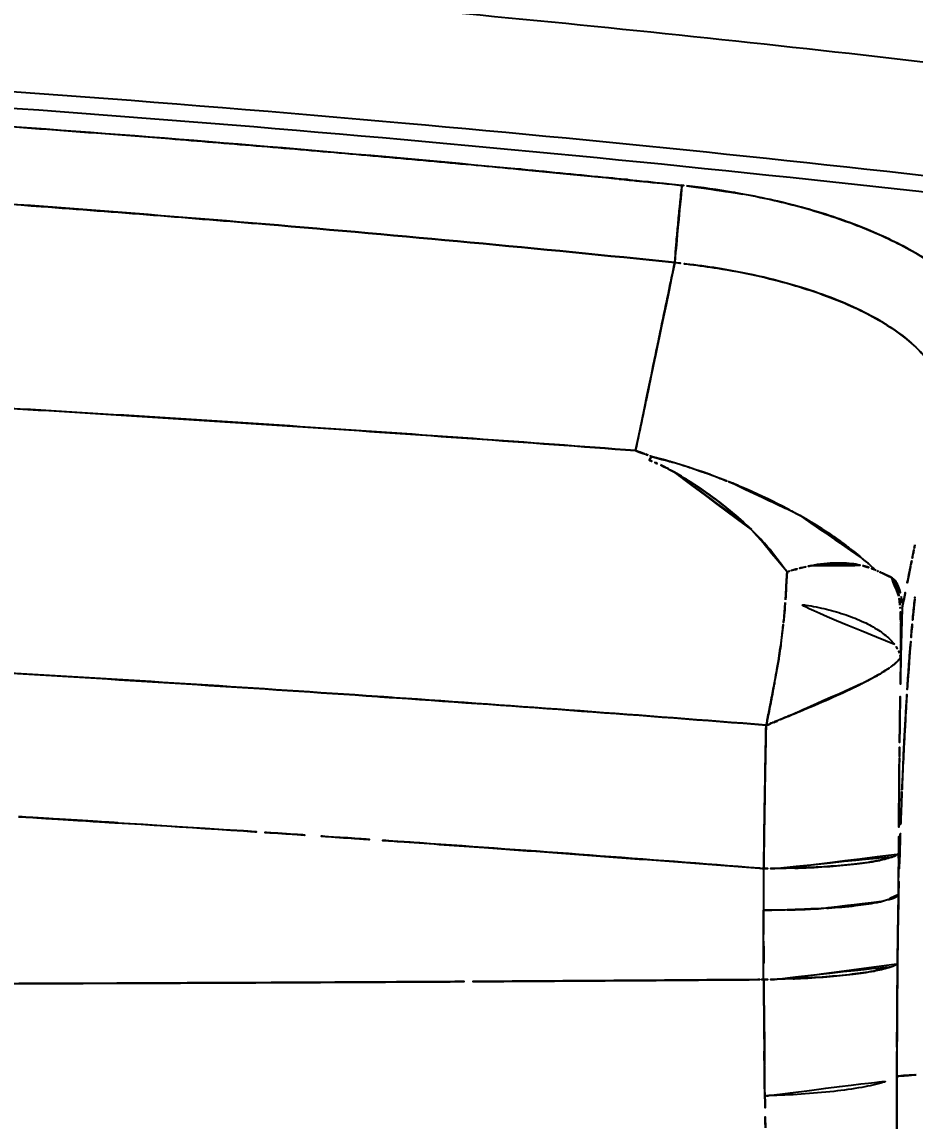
# Model space of a CAD drawing. Extents: x 16296660632 to 16296668616, y -37409619871 to -37409616241.
# Drawn here: x 16296666349 to 16296666410.4, y -37409616647.4 to -37409616571.9 of the extents above; entities that cross this region are included whole.
import ezdxf

# ---------------------------------------------------------------- set-up
doc = ezdxf.new("R2010")
doc.units = 0
doc.header["$LTSCALE"] = 10
doc.header["$MEASUREMENT"] = 0
doc.header["$PDMODE"] = 3
doc.header["$PDSIZE"] = -10
doc.layers.get('0').update_dxf_attribs({"linetype": 'CONTINUOUS'})
doc.layers.get('DEFPOINTS').update_dxf_attribs({"linetype": 'CONTINUOUS'})
doc.styles.add('Daelim Dimension', font='')
doc.styles.get('Daelim Dimension').set_extended_font_data('나눔고딕')
doc.dimstyles.new('DEFAULT', dxfattribs={"dimscale": 2, "dimtxt": 2, "dimasz": 2, "dimexe": 0, "dimexo": 2, "dimgap": 1, "dimtad": 1, "dimdec": 1, "dimzin": 9, "dimdsep": 46, "dimtxsty": 'Daelim Dimension', "dimcen": 0.5, "dimclrd": 252, "dimclre": 252, "dimclrt": 3, "dimadec": 1, "dimazin": 0, "dimtfac": 1, "dimtdec": 1, "dimtix": 1, "dimtmove": 0, "dimatfit": 3, "dimfxl": 1, "dimtolj": 1, "dimtzin": 1, "dimlwd": 9, "dimlwe": 9, "dimarcsym": 0})

# ---------------------------------------------------------------- blocks, each defined once
blk = doc.blocks.new('*D16')
at = {"color": 5, "lineweight": 9, "transparency": 16777216}
for p, q in [((16296666147.47109, -37409616641.1646), (16296666147.47109, -37409616937.17432)), ((16296666467.47109, -37409616640.80376), (16296666467.47109, -37409616937.17432)), ((16296666151.47109, -37409616937.17432), (16296666463.47109, -37409616937.17432))]:
    blk.add_line(p, q, dxfattribs=at)
at = {"color": 5, "transparency": 16777216}
for points in [[(16296666151.47109, -37409616936.50766), (16296666151.47109, -37409616937.84099), (16296666147.47109, -37409616937.17432)], [(16296666463.47109, -37409616936.50766), (16296666463.47109, -37409616937.84099), (16296666467.47109, -37409616937.17432)]]:
    blk.add_solid(points, dxfattribs=at)
at = {"layer": 'DEFPOINTS', "color": 0, "transparency": 16777216}
for p in [(16296666467.47109, -37409616636.80376), (16296666147.47109, -37409616637.1646), (16296666467.47109, -37409616937.17432)]:
    blk.add_point(p, dxfattribs=at)
at = {"color": 7, "transparency": 16777216, "insert": (16296666291.23105, -37409616918.8224), "char_height": 30, "attachment_point": 5, "style": 'Daelim Dimension'}
blk.add_mtext('\\A1;320', dxfattribs=at)
blk = doc.blocks.new('*D17')
at = {"color": 5, "lineweight": 9, "ltscale": 0.5, "transparency": 16777216}
for p, q in [((16296666587.9219, -37409616506.424438), (16296666624.81945, -37409616506.424438)), ((16296666624.81945, -37409616510.424438), (16296666624.81945, -37409616827.794708)), ((16296666313.128599, -37409616831.794708), (16296666624.81945, -37409616831.794708))]:
    blk.add_line(p, q, dxfattribs=at)
at = {"color": 5, "ltscale": 0.5, "transparency": 16777216}
for points in [[(16296666624.152781, -37409616510.424438), (16296666625.486111, -37409616510.424438), (16296666624.81945, -37409616506.424438)], [(16296666624.152781, -37409616827.794708), (16296666625.486111, -37409616827.794708), (16296666624.81945, -37409616831.794708)]]:
    blk.add_solid(points, dxfattribs=at)
at = {"layer": 'DEFPOINTS', "color": 0, "ltscale": 0.5, "transparency": 16777216}
for p in [(16296666583.9219, -37409616506.424438), (16296666309.128599, -37409616831.794708), (16296666624.81945, -37409616831.794708)]:
    blk.add_point(p, dxfattribs=at)
at = {"color": 7, "ltscale": 0.5, "transparency": 16777216, "insert": (16296666606.46752, -37409616669.109573), "char_height": 30, "attachment_point": 5, "rotation": 90, "style": 'Daelim Dimension'}
blk.add_mtext('\\A1;325', dxfattribs=at)

msp = doc.modelspace()

# ---------------------------------------------------------------- linework, layer by layer
at = {"linetype": 'Continuous'}
for p, q in [((16296666409.531731, -37409616612.180656), (16296666409.455139, -37409616615.481483)), ((16296666409.28842, -37409616631.865097), (16296666409.301279, -37409616629.003571)), ((16296666400.016781, -37409616637.706223), (16296666400.027691, -37409616630.077881))]:
    msp.add_line(p, q, dxfattribs=at)
msp.add_arc((16296666234.594801, -37409618156.443779), 1582.747721, 83.290852708, 86.722791224, dxfattribs=at)
for points, start_tangent, end_tangent in [([(16296666450.608391, -37409616575.899559), (16296666446.65065, -37409616568.126122), (16296666439.772011, -37409616561.313858), (16296666430.143181, -37409616555.473488), (16296666418.02166, -37409616550.597214), (16296666403.491091, -37409616546.585533), (16296666386.86289, -37409616543.411873), (16296666368.525909, -37409616541.029404), (16296666348.86986, -37409616539.379211), (16296666328.35351, -37409616538.413589), (16296666307.392981, -37409616538.097069), (16296666286.44759, -37409616538.417732), (16296666265.974609, -37409616539.385117), (16296666246.382429, -37409616541.032318), (16296666228.110979, -37409616543.405907), (16296666211.53257, -37409616546.565483), (16296666197.023371, -37409616550.561073), (16296666184.894239, -37409616555.42392), (16296666175.23493, -37409616561.25988), (16296666168.315651, -37409616568.085693), (16296666164.32782, -37409616575.899193)], (-0.28858387, 0.95745462), (-0.289444521, -0.957194792)), ([(16296666378.194611, -37409616544.738968), (16296666387.164101, -37409616546.19297), (16296666395.77586, -37409616547.88623), (16296666403.914419, -37409616549.82), (16296666411.4606, -37409616551.983383), (16296666418.46559, -37409616554.411713), (16296666424.81016, -37409616557.087257), (16296666430.439369, -37409616560.001472), (16296666435.315821, -37409616563.145203), (16296666439.39959, -37409616566.496132), (16296666442.67388, -37409616570.03389), (16296666445.13674, -37409616573.745697), (16296666446.777069, -37409616577.591682), (16296666447.60429, -37409616581.518028)], (0.98944181, -0.144930687), (0.105506168, -0.994418649)), ([(16296666325.215981, -37409616567.050438), (16296666356.95034, -37409616569.292458), (16296666388.38308, -37409616572.143959), (16296666419.50248, -37409616575.598793)], (0.998163737, -0.060573543), (0.992723724, -0.120414318)), ([(16296666325.077141, -37409616575.137444), (16296666375.402531, -37409616578.807167), (16296666419.504919, -37409616583.387497)], (0.99839341, -0.056662149), (0.99303355, -0.117831947)), ([(16296666325.002781, -37409616577.542641), (16296666328.597281, -37409616577.757233), (16296666332.79001, -37409616578.014137), (16296666337.02668, -37409616578.28231), (16296666341.286739, -37409616578.562187), (16296666345.596889, -37409616578.857529), (16296666349.97106, -37409616579.17141), (16296666354.45977, -37409616579.508324), (16296666359.196569, -37409616579.878479), (16296666365.141859, -37409616580.363327), (16296666371.238859, -37409616580.884453), (16296666377.37999, -37409616581.43383), (16296666383.163879, -37409616581.973557)], (0.998259354, -0.0589768), (0.995410908, -0.095692863)), ([(16296666383.16349, -37409616581.977577), (16296666350.720819, -37409616579.230614), (16296666328.840599, -37409616577.760841), (16296666325.00499, -37409616577.532791)], (-0.995490031, 0.094866209), (-0.998292689, 0.058409823)), ([(16296666365.795719, -37409616585.764069), (16296666337.0639, -37409616583.610786), (16296666309.927811, -37409616582.004387)], (-0.996460845, 0.084058218), (-0.998405506, 0.056448602)), ([(16296666309.92782, -37409616582.004097), (16296666328.5506, -37409616583.071663), (16296666350.363649, -37409616584.540421), (16296666365.79574, -37409616585.763817)], (0.998426292, -0.056079753), (0.996463284, -0.084029305)), ([(16296666383.163879, -37409616581.973557), (16296666383.454309, -37409616582.001534), (16296666389.352329, -37409616582.575996), (16296666394.408489, -37409616583.084587)], (0.995410908, -0.095692863), (0.993485629, -0.113957466)), ([(16296666394.407749, -37409616583.090683), (16296666383.16349, -37409616581.977577)], (-0.994768379, 0.102156113), (-0.995490031, 0.094866209)), ([(16296666394.406389, -37409616583.103333), (16296666394.273001, -37409616584.384918), (16296666394.1488, -37409616585.640297), (16296666394.042681, -37409616586.780029), (16296666393.96217, -37409616587.723282), (16296666393.912741, -37409616588.405151)], (-0.106056443, -0.994360111), (-0.060897899, -0.998144001)), ([(16296666394.408489, -37409616583.084587), (16296666394.71806, -37409616583.120537)], (0.993485629, -0.113957466), (0.993149832, -0.116847808)), ([(16296666394.71806, -37409616583.120537), (16296666397.940001, -37409616583.569443), (16296666398.571819, -37409616583.679062)], (0.993149832, -0.116847808), (0.98414919, -0.177342529)), ([(16296666398.57062, -37409616583.685677), (16296666394.406389, -37409616583.103333)], (-0.984232611, 0.176878962), (-0.994765283, 0.102186261)), ([(16296666393.914181, -37409616588.394722), (16296666393.986971, -37409616587.43763), (16296666394.09552, -37409616586.219162), (16296666394.23428, -37409616584.780586), (16296666394.40645, -37409616583.103348)], (0.062394804, 0.998051546), (0.105238705, 0.994446989)), ([(16296666415.38925, -37409616591.967323), (16296666415.21298, -37409616591.732536), (16296666413.14637, -37409616589.606209), (16296666410.426001, -37409616587.719467), (16296666407.158501, -37409616586.130989), (16296666403.38394, -37409616584.811302), (16296666399.1192, -37409616583.787392), (16296666398.57062, -37409616583.685677)], (-0.590211584, 0.80724859), (-0.984232611, 0.176878962)), ([(16296666398.571819, -37409616583.679062), (16296666402.454069, -37409616584.54847), (16296666406.424601, -37409616585.838928), (16296666409.87257, -37409616587.410004), (16296666412.8046, -37409616589.326622), (16296666415.090151, -37409616591.576447), (16296666415.390499, -37409616591.966347)], (0.98414919, -0.177342529), (0.593802003, -0.804611199)), ([(16296666393.916121, -37409616588.392448), (16296666365.795719, -37409616585.764069)], (-0.99476082, 0.102229696), (-0.996460845, 0.084058218)), ([(16296666365.79574, -37409616585.763817), (16296666393.914181, -37409616588.394722)], (0.996463284, -0.084029305), (0.99475494, -0.1022869)), ([(16296666393.91371, -37409616588.407188), (16296666393.031879, -37409616592.620667), (16296666392.13624, -37409616596.935371), (16296666391.22682, -37409616601.342812)], (-0.205802809, -0.978593482), (-0.201645753, -0.979458519)), ([(16296666393.912741, -37409616588.405151), (16296666394.95647, -37409616588.523903)], (0.994518374, -0.10456196), (0.992552195, -0.121820112)), ([(16296666394.95652, -37409616588.523491), (16296666393.91371, -37409616588.407188)], (-0.992672466, 0.120836148), (-0.994893546, 0.10092984)), ([(16296666394.95647, -37409616588.523903), (16296666396.847321, -37409616588.789818), (16296666399.515341, -37409616589.296066), (16296666401.92865, -37409616589.908836), (16296666404.096411, -37409616590.609657), (16296666406.02853, -37409616591.387482), (16296666407.737471, -37409616592.242683), (16296666409.22842, -37409616593.184792), (16296666410.47403, -37409616594.213158), (16296666411.434099, -37409616595.328758), (16296666412.086451, -37409616596.522034)], (0.992552195, -0.121820112), (0.358384918, -0.933573913)), ([(16296666412.086451, -37409616596.522034), (16296666411.337799, -37409616595.181259), (16296666410.191031, -37409616593.948578), (16296666408.71353, -37409616592.831886), (16296666406.94356, -37409616591.821953), (16296666404.92255, -37409616590.921913), (16296666402.61915, -37409616590.115517), (16296666400.024481, -37409616589.414108), (16296666397.127939, -37409616588.835861), (16296666394.95652, -37409616588.523491)], (-0.359367128, 0.933196264), (-0.992672466, 0.120836148)), ([(16296666391.223261, -37409616601.327927), (16296666392.12674, -37409616596.944817), (16296666393.024929, -37409616592.628143), (16296666393.916121, -37409616588.392448)], (0.201168035, 0.979556747), (0.20718963, 0.978300801)), ([(16296666391.22403, -37409616601.328377), (16296666368.87089, -37409616599.733162), (16296666346.06719, -37409616598.301819), (16296666322.807039, -37409616597.042183)], (-0.997148866, 0.075459519), (-0.998759685, 0.049790484)), ([(16296666322.807199, -37409616597.039017), (16296666345.892811, -37409616598.286453), (16296666368.701031, -37409616599.718658), (16296666391.223261, -37409616601.327927)], (0.998722207, -0.05053665), (0.997140989, -0.075563535)), ([(16296666391.22682, -37409616601.342812), (16296666391.591631, -37409616601.474518), (16296666391.95739, -37409616601.608322), (16296666392.248171, -37409616601.715683)], (0.94128739, -0.337606352), (0.937673759, -0.347516795)), ([(16296666391.836729, -37409616601.551117), (16296666391.592991, -37409616601.461456), (16296666391.22403, -37409616601.328377)], (-0.93763411, 0.347623755), (-0.941964324, 0.335712992)), ([(16296666392.079321, -37409616601.641747), (16296666391.95813, -37409616601.596313), (16296666391.836729, -37409616601.551117)], (-0.935864106, 0.352361142), (-0.937634111, 0.347623755)), ([(16296666392.145241, -37409616601.993294), (16296666392.168909, -37409616601.957718)], (0.552972108, 0.833199764), (0.554836325, 0.831959526)), ([(16296666392.145281, -37409616601.992973), (16296666392.212641, -37409616602.016983)], (0.943534264, -0.331274951), (0.940338327, -0.340240841)), ([(16296666392.1689, -37409616601.95771), (16296666392.1672, -37409616601.96022), (16296666392.145281, -37409616601.992973)], (-0.559571015, -0.828782408), (-0.553709326, -0.832710023)), ([(16296666392.320921, -37409616601.733421), (16296666392.079321, -37409616601.641747)], (-0.93406465, 0.357103948), (-0.935864106, 0.352361142)), ([(16296666392.20105, -37409616602.015793), (16296666392.145241, -37409616601.993294)], (-0.926778072, 0.375609377), (-0.928120687, 0.372279451)), ([(16296666392.168909, -37409616601.957718), (16296666392.204201, -37409616601.904991), (16296666392.26276, -37409616601.818367), (16296666392.320921, -37409616601.733421)], (0.554836325, 0.831959526), (0.567413823, 0.823432786)), ([(16296666392.321699, -37409616601.74295), (16296666392.299959, -37409616601.772079), (16296666392.278009, -37409616601.801964), (16296666392.255989, -37409616601.832428), (16296666392.2339, -37409616601.863487), (16296666392.18951, -37409616601.927391), (16296666392.1689, -37409616601.95771)], (-0.601525093, -0.798853905), (-0.559571015, -0.828782408)), ([(16296666392.212641, -37409616602.016983), (16296666392.5329, -37409616602.140793)], (0.940338327, -0.340240841), (0.925012372, -0.379936983)), ([(16296666392.248171, -37409616601.715683), (16296666392.321699, -37409616601.74295)], (0.937673759, -0.347516794), (0.937435613, -0.348158688)), ([(16296666392.321699, -37409616601.74295), (16296666395.66828, -37409616602.734932)], (0.969379653, -0.245566871), (0.945516315, -0.32557472)), ([(16296666392.73004, -37409616602.240952), (16296666392.20105, -37409616602.015793)], (-0.913105937, 0.407722391), (-0.926778072, 0.375609378)), ([(16296666392.828291, -37409616601.862617), (16296666392.321699, -37409616601.74295)], (-0.969663957, 0.244441835), (-0.976779493, 0.214247107)), ([(16296666392.5329, -37409616602.140793), (16296666392.922569, -37409616602.311607)], (0.925012372, -0.379936983), (0.906745784, -0.4216777)), ([(16296666395.667561, -37409616602.737007), (16296666394.917709, -37409616602.482567), (16296666393.74402, -37409616602.114754), (16296666392.828291, -37409616601.862617)], (-0.944181633, 0.329425324), (-0.969663957, 0.244441835)), ([(16296666392.922569, -37409616602.311607), (16296666393.315269, -37409616602.503906), (16296666393.891911, -37409616602.81723)], (0.906745784, -0.4216777), (0.868325731, -0.495994381)), ([(16296666393.89152, -37409616602.817902), (16296666392.73004, -37409616602.240952)], (-0.876033865, 0.482249591), (-0.913105937, 0.407722391)), ([(16296666393.891911, -37409616602.81723), (16296666394.52223, -37409616603.192451), (16296666395.82723, -37409616604.042519), (16296666397.230141, -37409616605.073189), (16296666398.70294, -37409616606.320473), (16296666399.178949, -37409616606.769081)], (0.868325731, -0.495994381), (0.717789966, -0.696259696)), ([(16296666399.181259, -37409616606.766708), (16296666397.695829, -37409616605.447723), (16296666395.742821, -37409616603.9842), (16296666393.917999, -37409616602.832512), (16296666393.89152, -37409616602.817902)], (-0.716181756, 0.697913814), (-0.876033865, 0.482249591)), ([(16296666395.66828, -37409616602.734932), (16296666395.81765, -37409616602.78672), (16296666397.27873, -37409616603.330254)], (0.945516315, -0.32557472), (0.930321369, -0.366745349)), ([(16296666397.277611, -37409616603.333076), (16296666396.950781, -37409616603.206497), (16296666395.982771, -37409616602.848282), (16296666395.667561, -37409616602.737007)], (-0.931112394, 0.364732382), (-0.944181633, 0.329425324)), ([(16296666397.27873, -37409616603.330254), (16296666397.81455, -37409616603.545647)], (0.930321369, -0.366745349), (0.925355545, -0.379100401)), ([(16296666397.813959, -37409616603.547096), (16296666397.277611, -37409616603.333076)], (-0.926423433, 0.376483231), (-0.931112394, 0.364732382)), ([(16296666397.81455, -37409616603.545647), (16296666397.995001, -37409616603.620041)], (0.925355546, -0.379100401), (0.923703574, -0.383107957)), ([(16296666397.99461, -37409616603.620956), (16296666397.82939, -37409616603.553368), (16296666397.813959, -37409616603.547096)], (-0.924800749, 0.380451803), (-0.926423433, 0.376483231)), ([(16296666397.995001, -37409616603.620041), (16296666398.911619, -37409616604.01165), (16296666401.659639, -37409616605.331261), (16296666402.472321, -37409616605.772827)], (0.923703574, -0.383107957), (0.872169885, -0.48920312)), ([(16296666402.47151, -37409616605.774269), (16296666402.44281, -37409616605.758141), (16296666402.040279, -37409616605.535393), (16296666401.60025, -37409616605.299347), (16296666401.116619, -37409616605.04866), (16296666400.58345, -37409616604.782494), (16296666399.99477, -37409616604.500313), (16296666399.34437, -37409616604.201691), (16296666398.625139, -37409616603.88588), (16296666397.99461, -37409616603.620956)], (-0.871501778, 0.490392345), (-0.924800749, 0.380451803)), ([(16296666402.472321, -37409616605.772827), (16296666402.522301, -37409616605.800919)], (0.872169885, -0.48920312), (0.871315144, -0.490723873)), ([(16296666402.52145, -37409616605.802429), (16296666402.47151, -37409616605.774269)], (-0.870739735, 0.491744154), (-0.871501777, 0.490392345)), ([(16296666402.522301, -37409616605.800919), (16296666404.047819, -37409616606.720047), (16296666406.055099, -37409616608.145447), (16296666407.11204, -37409616609.009682)], (0.871315144, -0.490723873), (0.752905772, -0.65812833)), ([(16296666406.743641, -37409616608.693771), (16296666406.599569, -37409616608.573097), (16296666406.37788, -37409616608.391418), (16296666406.12855, -37409616608.192383), (16296666405.823259, -37409616607.956413), (16296666405.523109, -37409616607.731628), (16296666405.22439, -37409616607.514664), (16296666404.83448, -37409616607.241364), (16296666404.479731, -37409616607.001373), (16296666404.144661, -37409616606.78141), (16296666403.81916, -37409616606.573936), (16296666403.49437, -37409616606.372871), (16296666403.162029, -37409616606.172958), (16296666402.81418, -37409616605.969528), (16296666402.52145, -37409616605.802429)], (-0.763997761, 0.645218894), (-0.870739735, 0.491744154)), ([(16296666399.178949, -37409616606.769081), (16296666400.200121, -37409616607.831177), (16296666401.62603, -37409616609.671913)], (0.717789966, -0.696259696), (0.547134633, -0.837044619)), ([(16296666401.625959, -37409616609.671967), (16296666399.70933, -37409616607.302307), (16296666399.181259, -37409616606.766708)], (-0.57400491, 0.818851857), (-0.716181756, 0.697913814)), ([(16296666410.298059, -37409616608.410637), (16296666410.435499, -37409616607.736237)], (0.199610714, 0.979875279), (0.199780233, 0.979840731)), ([(16296666410.42156, -37409616607.803253), (16296666410.29775, -37409616608.410561)], (-0.19985288, -0.979825916), (-0.1996718, -0.979862833)), ([(16296666407.11101, -37409616609.010857), (16296666407.101919, -37409616609.002831), (16296666406.97414, -37409616608.891022), (16296666406.81068, -37409616608.750603), (16296666406.743641, -37409616608.693771)], (-0.749652474, 0.661831677), (-0.763997761, 0.645218894)), ([(16296666410.13567, -37409616609.208214), (16296666410.298059, -37409616608.410637)], (0.199421602, 0.979913784), (0.199610714, 0.979875279)), ([(16296666410.29775, -37409616608.410561), (16296666410.12488, -37409616609.259438)], (-0.1996718, -0.979862833), (-0.199419416, -0.979914229)), ([(16296666401.625971, -37409616609.671967), (16296666401.58683, -37409616610.377151), (16296666401.547079, -37409616611.076523), (16296666401.50457, -37409616611.768806)], (-0.054778452, -0.998498533), (-0.066514281, -0.997785473)), ([(16296666401.62603, -37409616609.671913), (16296666402.096239, -37409616609.531792)], (0.954342238, 0.298715404), (0.962289575, 0.272027158)), ([(16296666402.094761, -37409616609.526703), (16296666401.625971, -37409616609.671967)], (-0.960496074, -0.278293536), (-0.949642236, -0.31333628)), ([(16296666402.096239, -37409616609.531792), (16296666402.71022, -37409616609.371101)], (0.962289575, 0.272027158), (0.972342641, 0.233558963)), ([(16296666402.708799, -37409616609.365097), (16296666402.094761, -37409616609.526703)], (-0.973164241, -0.230111624), (-0.960496074, -0.278293536)), ([(16296666402.71022, -37409616609.371101), (16296666403.29133, -37409616609.244743)], (0.972342641, 0.233558963), (0.981915552, 0.189319434)), ([(16296666403.290911, -37409616609.242393), (16296666402.708799, -37409616609.365097)], (-0.983320464, -0.181881461), (-0.973164241, -0.230111624)), ([(16296666403.29133, -37409616609.244743), (16296666403.710251, -37409616609.172379), (16296666404.600981, -37409616609.077881), (16296666405.38595, -37409616609.062157), (16296666406.065081, -37409616609.109077), (16296666406.641701, -37409616609.202454), (16296666406.81373, -37409616609.24073)], (0.981915552, 0.189319434), (0.972670577, -0.232189466)), ([(16296666406.591141, -37409616609.198463), (16296666405.973789, -37409616609.10527), (16296666403.909241, -37409616609.145287), (16296666403.290911, -37409616609.242393)], (-0.980732213, 0.195356923), (-0.983320464, -0.181881461)), ([(16296666407.16132, -37409616609.341209), (16296666406.591141, -37409616609.198463)], (-0.95638253, 0.292117197), (-0.980732213, 0.195356923)), ([(16296666406.81373, -37409616609.24073), (16296666407.125389, -37409616609.326279), (16296666407.526541, -37409616609.46772)], (0.972670577, -0.232189466), (0.938146049, -0.346239788)), ([(16296666407.11204, -37409616609.009682), (16296666407.181681, -37409616609.070877)], (0.752905772, -0.65812833), (0.749369961, -0.66215154)), ([(16296666407.19096, -37409616609.081757), (16296666407.11101, -37409616609.010857)], (-0.746540826, 0.665339608), (-0.749652474, 0.661831677)), ([(16296666407.181681, -37409616609.070877), (16296666407.27809, -37409616609.156731)], (0.74936996, -0.662151541), (0.744228005, -0.667925652)), ([(16296666407.23736, -37409616609.12323), (16296666407.19096, -37409616609.081757)], (-0.744705937, 0.667392739), (-0.746540827, 0.665339608)), ([(16296666407.28598, -37409616609.166939), (16296666407.23736, -37409616609.12323)], (-0.742770528, 0.669546073), (-0.744705937, 0.667392739)), ([(16296666407.287531, -37409616609.165207), (16296666407.567631, -37409616609.42321)], (0.743708374, -0.668504191), (0.726927866, -0.686713825)), ([(16296666407.609751, -37409616609.500633), (16296666407.16132, -37409616609.341209)], (-0.925491349, 0.378768747), (-0.95638253, 0.292117197)), ([(16296666407.61945, -37409616609.473534), (16296666407.392229, -37409616609.263321), (16296666407.28598, -37409616609.166939)], (-0.729631522, 0.683840509), (-0.742770527, 0.669546073)), ([(16296666407.526529, -37409616609.467728), (16296666407.53937, -37409616609.472343), (16296666407.551611, -37409616609.476486)], (0.93745417, -0.348108716), (0.949053239, -0.315115771)), ([(16296666407.526541, -37409616609.46772), (16296666407.61945, -37409616609.473534)], (0.998850948, -0.047924779), (0.997006866, -0.077313065)), ([(16296666407.551611, -37409616609.476486), (16296666407.593241, -37409616609.490791), (16296666407.63446, -37409616609.507683), (16296666407.679001, -37409616609.529892)], (0.950292542, -0.31135845), (0.878993203, -0.476834299)), ([(16296666407.567631, -37409616609.42321), (16296666407.62002, -37409616609.472954)], (0.726927866, -0.686713825), (0.723477712, -0.690347739)), ([(16296666407.62002, -37409616609.472954), (16296666407.678249, -37409616609.528831)], (0.723477712, -0.690347738), (0.719520693, -0.694471002)), ([(16296666407.679001, -37409616609.529892), (16296666407.656059, -37409616609.507927), (16296666407.63884, -37409616609.491676), (16296666407.61945, -37409616609.473534)], (-0.720715954, 0.693230491), (-0.728720859, 0.684810857)), ([(16296666407.678789, -37409616609.52951), (16296666407.609751, -37409616609.500633)], (-0.919542015, 0.392991708), (-0.925491349, 0.378768747)), ([(16296666407.678249, -37409616609.528831), (16296666407.831961, -37409616609.596626)], (0.916373506, -0.400324365), (0.913121024, -0.407688602)), ([(16296666407.831961, -37409616609.596626), (16296666407.97587, -37409616609.661919)], (0.913121024, -0.407688602), (0.907808973, -0.419383916)), ([(16296666408.775141, -37409616610.041588), (16296666408.52511, -37409616609.904694), (16296666408.154539, -37409616609.736023), (16296666407.678789, -37409616609.52951)], (-0.81234105, 0.583182663), (-0.923691496, 0.383137079)), ([(16296666407.97587, -37409616609.661919), (16296666408.10993, -37409616609.725159), (16296666408.458929, -37409616609.894096), (16296666408.733669, -37409616610.019814), (16296666408.77528, -37409616610.041313)], (0.907808973, -0.419383916), (0.882391884, -0.470515211)), ([(16296666410.109631, -37409616609.334358), (16296666409.531731, -37409616612.180656)], (-0.199397183, -0.979918753), (-0.198557366, -0.980089268)), ([(16296666410.109989, -37409616609.334396), (16296666410.13567, -37409616609.208214)], (0.199392811, 0.979919643), (0.199421602, 0.979913784)), ([(16296666410.12488, -37409616609.259438), (16296666410.109631, -37409616609.334358)], (-0.199419416, -0.979914229), (-0.199397183, -0.979918753)), ([(16296666401.524111, -37409616611.597527), (16296666401.625959, -37409616609.671967)], (0.072292787, 0.997383453), (0.033188139, 0.999449122)), ([(16296666408.77528, -37409616610.041313), (16296666408.986629, -37409616610.185898), (16296666409.232401, -37409616610.551338), (16296666409.404949, -37409616611.020264), (16296666409.481359, -37409616611.367142)], (0.882391884, -0.470515211), (0.165108155, -0.986275467)), ([(16296666409.31782, -37409616611.339989), (16296666409.245741, -37409616610.968727), (16296666409.073601, -37409616610.444267), (16296666408.823919, -37409616610.07988), (16296666408.775141, -37409616610.041588)], (-0.156735651, 0.98764059), (-0.81234105, 0.583182663)), ([(16296666409.531731, -37409616612.180672), (16296666410.109989, -37409616609.334396)], (0.198825295, 0.980034949), (0.199392811, 0.979919643)), ([(16296666401.50456, -37409616611.768806), (16296666401.42123, -37409616612.781036), (16296666401.4042, -37409616612.957687)], (-0.068700925, -0.9976373), (-0.097718158, -0.995214129)), ([(16296666401.44603, -37409616612.548637), (16296666401.524111, -37409616611.597527)], (0.091292098, 0.995824158), (0.072292787, 0.997383453)), ([(16296666409.022011, -37409616614.673759), (16296666408.96781, -37409616614.604767), (16296666408.68277, -37409616614.29348), (16296666407.91577, -37409616613.685501), (16296666406.904261, -37409616613.122658), (16296666405.69125, -37409616612.633179), (16296666404.338659, -37409616612.238373), (16296666402.922421, -37409616611.950851), (16296666401.50456, -37409616611.768806)], (-0.606338628, 0.795206557), (-0.995675953, 0.092894545)), ([(16296666409.39076, -37409616611.96582), (16296666409.346189, -37409616611.53772), (16296666409.31782, -37409616611.339989)], (-0.081161898, 0.996700931), (-0.156735651, 0.98764059)), ([(16296666409.481359, -37409616611.367142), (16296666409.50773, -37409616611.554008), (16296666409.531731, -37409616612.180672)], (0.165108155, -0.986275467), (-0.032251596, -0.999479782)), ([(16296666410.40522, -37409616611.546303), (16296666410.285021, -37409616612.730942), (16296666410.190399, -37409616613.758453)], (-0.106722284, -0.994288868), (-0.08785509, -0.996133266)), ([(16296666410.309179, -37409616612.481461), (16296666410.41625, -37409616611.446274)], (0.098004689, 0.995185953), (0.108008007, 0.994150024)), ([(16296666410.41601, -37409616611.446243), (16296666410.40522, -37409616611.546303)], (-0.107797872, -0.994172832), (-0.106722284, -0.994288868)), ([(16296666410.41625, -37409616611.446274), (16296666410.42474, -37409616611.36837)], (0.108008007, 0.994150024), (0.108824186, 0.994061012)), ([(16296666401.406811, -37409616612.957947), (16296666401.44603, -37409616612.548637)], (0.099525918, 0.99503497), (0.091292098, 0.995824158)), ([(16296666409.40711, -37409616612.19471), (16296666409.39076, -37409616611.96582)], (-0.062050162, 0.998073032), (-0.081161898, 0.996700931)), ([(16296666409.43824, -37409616613.128304), (16296666409.434151, -37409616612.976471), (16296666409.426821, -37409616612.732643), (16296666409.41777, -37409616612.468719), (16296666409.40711, -37409616612.19471)], (-0.025702375, 0.999669639), (-0.041234052, 0.999149515)), ([(16296666401.34923, -37409616613.490303), (16296666401.32239, -37409616613.734703), (16296666401.213711, -37409616614.627419), (16296666401.0893, -37409616615.458862), (16296666401.033279, -37409616615.7976)], (-0.107277905, -0.994229074), (-0.166398211, -0.986058637)), ([(16296666401.35058, -37409616613.49044), (16296666401.406811, -37409616612.957947)], (0.110539742, 0.993871705), (0.099525918, 0.99503497)), ([(16296666401.4042, -37409616612.957687), (16296666401.34923, -37409616613.490303)], (-0.097718158, -0.995214129), (-0.107277905, -0.994229074)), ([(16296666409.459299, -37409616614.58577), (16296666409.459061, -37409616614.504303), (16296666409.458639, -37409616614.412521), (16296666409.457979, -37409616614.309547), (16296666409.45702, -37409616614.194504), (16296666409.45569, -37409616614.066513), (16296666409.453899, -37409616613.92469), (16296666409.451571, -37409616613.768173), (16296666409.448589, -37409616613.596046), (16296666409.444811, -37409616613.407356), (16296666409.440069, -37409616613.201111), (16296666409.43824, -37409616613.128304)], (-0.002234762, 0.999997503), (-0.025702375, 0.999669639)), ([(16296666410.190359, -37409616613.758453), (16296666410.309179, -37409616612.481461)], (0.087627697, 0.996153295), (0.098004689, 0.995185953)), ([(16296666401.034229, -37409616615.79776), (16296666401.10961, -37409616615.321419), (16296666401.35058, -37409616613.49044)], (0.161270996, 0.986910161), (0.110539742, 0.993871705)), ([(16296666410.09556, -37409616614.88665), (16296666410.190359, -37409616613.758453)], (0.080063031, 0.996789803), (0.087627697, 0.996153295)), ([(16296666410.190399, -37409616613.758453), (16296666410.095369, -37409616614.886627)], (-0.08785509, -0.996133266), (-0.080184137, -0.996780068)), ([(16296666409.20952, -37409616614.954193), (16296666409.187031, -37409616614.91597), (16296666409.022011, -37409616614.673759)], (-0.499087888, 0.866551372), (-0.606338628, 0.795206557)), ([(16296666409.347651, -37409616615.238739), (16296666409.20952, -37409616614.954193)], (-0.368085872, 0.9297918), (-0.499087888, 0.866551372)), ([(16296666409.45867, -37409616615.135117), (16296666409.458731, -37409616615.109863), (16296666409.458771, -37409616615.086327), (16296666409.45882, -37409616615.063782), (16296666409.45887, -37409616615.041443), (16296666409.45892, -37409616615.018539), (16296666409.458969, -37409616614.994293), (16296666409.45903, -37409616614.967934), (16296666409.459101, -37409616614.938667), (16296666409.459169, -37409616614.905724), (16296666409.459249, -37409616614.868317), (16296666409.45933, -37409616614.82563), (16296666409.459391, -37409616614.776863), (16296666409.459431, -37409616614.721199), (16296666409.459419, -37409616614.657784), (16296666409.459299, -37409616614.58577)], (0.002519135, 0.999996827), (-0.002234762, 0.999997503)), ([(16296666410.06934, -37409616615.217278), (16296666410.07436, -37409616615.15332), (16296666410.09556, -37409616614.88665)], (0.078109517, 0.996944785), (0.080063032, 0.996789803)), ([(16296666410.095369, -37409616614.886627), (16296666410.06912, -37409616615.217262)], (-0.080184137, -0.996780068), (-0.078118741, -0.996944062)), ([(16296666373.48436, -37409616618.242203), (16296666348.6, -37409616616.648956), (16296666331.49111, -37409616615.688377)], (-0.997650138, 0.068514251), (-0.998602785, 0.052843902)), ([(16296666331.49111, -37409616615.688499), (16296666348.750879, -37409616616.660156), (16296666373.484369, -37409616618.242058)], (0.998588884, -0.05310593), (0.997660674, -0.068360663)), ([(16296666401.033279, -37409616615.7976), (16296666400.95923, -37409616616.228104), (16296666400.832729, -37409616616.938568), (16296666400.711729, -37409616617.595161), (16296666400.597139, -37409616618.200577), (16296666400.490601, -37409616618.757721), (16296666400.390619, -37409616619.271591)], (-0.166398211, -0.986058637), (-0.196417105, -0.980520434)), ([(16296666409.21896, -37409616615.813927), (16296666409.299379, -37409616615.72403), (16296666409.326851, -37409616615.690269)], (0.689747612, 0.724049882), (0.619757714, 0.784793206)), ([(16296666409.332109, -37409616615.694229), (16296666409.2248, -37409616615.819527)], (-0.600935934, -0.799297194), (-0.692526815, -0.721392134)), ([(16296666409.326851, -37409616615.690269), (16296666409.36241, -37409616615.643082)], (0.619757714, 0.784793206), (0.582177867, 0.813061456)), ([(16296666409.366541, -37409616615.645844), (16296666409.332109, -37409616615.694229)], (-0.557373975, -0.830261556), (-0.600935934, -0.799297193)), ([(16296666409.36241, -37409616615.643082), (16296666409.37999, -37409616615.617767), (16296666409.43504, -37409616615.524597)], (0.582177867, 0.813061456), (0.450853737, 0.892597842)), ([(16296666409.43504, -37409616615.524597), (16296666409.347651, -37409616615.238739)], (-0.209775225, 0.977749638), (-0.368085872, 0.9297918)), ([(16296666409.455139, -37409616615.481483), (16296666409.37351, -37409616620.455513)], (-0.019754616, -0.999804859), (-0.013077145, -0.99991449)), ([(16296666409.45513, -37409616615.481483), (16296666409.366541, -37409616615.645844)], (-0.380135666, -0.924930741), (-0.557373975, -0.830261557)), ([(16296666409.43504, -37409616615.524597), (16296666409.442471, -37409616615.511429), (16296666409.44936, -37409616615.497208), (16296666409.454651, -37409616615.479156)], (0.489478518, 0.872015356), (0.162156757, 0.986765011)), ([(16296666409.45425, -37409616615.524963), (16296666409.45513, -37409616615.481483)], (0.02019411, 0.999796078), (0.020268797, 0.999794567)), ([(16296666409.454651, -37409616615.479156), (16296666409.456841, -37409616615.448891), (16296666409.457001, -37409616615.40873), (16296666409.45697, -37409616615.40345)], (0.225051367, 0.9743469), (-0.00758752, 0.999971214)), ([(16296666409.45697, -37409616615.40345), (16296666409.456539, -37409616615.364403), (16296666409.45705, -37409616615.314484), (16296666409.457769, -37409616615.268478), (16296666409.4582, -37409616615.228844), (16296666409.458441, -37409616615.193878), (16296666409.45859, -37409616615.16288), (16296666409.45867, -37409616615.135117)], (-0.007587519, 0.999971214), (0.002519135, 0.999996827)), ([(16296666410.06912, -37409616615.217262), (16296666409.95429, -37409616616.771713), (16296666409.759001, -37409616619.893822)], (-0.078118741, -0.996944062), (-0.055973858, -0.998432235)), ([(16296666400.355129, -37409616619.462784), (16296666400.66083, -37409616617.884247), (16296666401.034229, -37409616615.79776)], (0.19670689, 0.98046234), (0.161270996, 0.986910161)), ([(16296666407.217939, -37409616617.126678), (16296666407.60346, -37409616616.919609), (16296666407.95804, -37409616616.719002), (16296666408.28196, -37409616616.524117), (16296666408.56953, -37409616616.337631)], (0.885467602, 0.464701114), (0.827978118, 0.560760408)), ([(16296666408.63855, -37409616616.293121), (16296666407.83798, -37409616616.791733), (16296666407.21879, -37409616617.128304)], (-0.819602005, -0.572933289), (-0.8864402, -0.46284314)), ([(16296666408.56953, -37409616616.337631), (16296666408.78961, -37409616616.182137)], (0.827978118, 0.560760408), (0.803752985, 0.594963141)), ([(16296666408.79076, -37409616616.183708), (16296666408.63855, -37409616616.293121)], (-0.804006318, -0.594620754), (-0.819602005, -0.572933289)), ([(16296666408.78961, -37409616616.182137), (16296666408.81638, -37409616616.162201), (16296666408.828711, -37409616616.152931)], (0.803752985, 0.594963141), (0.798278578, 0.602288396)), ([(16296666408.82991, -37409616616.154533), (16296666408.79076, -37409616616.183708)], (-0.799644761, -0.60047336), (-0.804006318, -0.594620754)), ([(16296666408.828711, -37409616616.152931), (16296666409.009331, -37409616616.009247)], (0.798278578, 0.602288396), (0.764334717, 0.644819696)), ([(16296666409.01198, -37409616616.012497), (16296666408.943729, -37409616616.067093), (16296666408.82991, -37409616616.154533)], (-0.774911423, -0.632069843), (-0.799644762, -0.600473359)), ([(16296666409.009331, -37409616616.009247), (16296666409.02017, -37409616616.000069), (16296666409.119301, -37409616615.912117)], (0.764334717, 0.644819696), (0.732522705, 0.680742599)), ([(16296666409.123739, -37409616615.917053), (16296666409.01198, -37409616616.012497)], (-0.742696913, -0.669627729), (-0.774911423, -0.632069843)), ([(16296666409.119301, -37409616615.912117), (16296666409.18084, -37409616615.852928), (16296666409.21896, -37409616615.813927)], (0.732522706, 0.680742599), (0.689747612, 0.724049882)), ([(16296666409.184311, -37409616615.860313), (16296666409.123739, -37409616615.917053)], (-0.71569997, -0.69840787), (-0.742696913, -0.669627729)), ([(16296666409.2248, -37409616615.819527), (16296666409.184311, -37409616615.860313)], (-0.692526814, -0.721392134), (-0.71569997, -0.69840787)), ([(16296666406.73246, -37409616617.375259), (16296666406.77891, -37409616617.351967), (16296666406.90785, -37409616617.286797)], (0.89427713, 0.447513591), (0.891403673, 0.453210207)), ([(16296666406.9083, -37409616617.287689), (16296666406.73266, -37409616617.375671)], (-0.892594425, -0.450860502), (-0.895493337, -0.44507492)), ([(16296666406.90785, -37409616617.286797), (16296666407.20434, -37409616617.133812), (16296666407.217939, -37409616617.126678)], (0.891403673, 0.453210207), (0.885467602, 0.464701114)), ([(16296666407.21879, -37409616617.128304), (16296666406.9083, -37409616617.287689)], (-0.8864402, -0.46284314), (-0.892594425, -0.450860502)), ([(16296666409.373449, -37409616620.455513), (16296666409.38332, -37409616619.721298), (16296666409.45425, -37409616615.524963)], (0.012991928, 0.999915601), (0.020194109, 0.999796078)), ([(16296666409.75881, -37409616619.893806), (16296666410.06934, -37409616615.217278)], (0.05608057, 0.998426246), (0.078109517, 0.996944785)), ([(16296666402.121, -37409616619.426369), (16296666402.154221, -37409616619.412666), (16296666402.337099, -37409616619.336937), (16296666402.53837, -37409616619.253113), (16296666402.760559, -37409616619.160027), (16296666403.006041, -37409616619.056602), (16296666403.276951, -37409616618.941818), (16296666403.57534, -37409616618.814598), (16296666403.90276, -37409616618.67392), (16296666404.26017, -37409616618.518837), (16296666404.64539, -37409616618.349617), (16296666405.04689, -37409616618.170578), (16296666405.46879, -37409616617.97892), (16296666405.903431, -37409616617.77697), (16296666406.34277, -37409616617.567162), (16296666406.73246, -37409616617.375259)], (0.924493181, 0.381198581), (0.89427713, 0.447513591)), ([(16296666406.73266, -37409616617.375671), (16296666406.227949, -37409616617.621742), (16296666404.292, -37409616618.504608), (16296666402.25079, -37409616619.371178), (16296666402.12088, -37409616619.426102)], (-0.895493337, -0.44507492), (-0.920934348, -0.389717753)), ([(16296666400.18935, -37409616620.20874), (16296666374.64543, -37409616618.322182), (16296666373.48436, -37409616618.242203)], (-0.996926261, 0.078345585), (-0.997650138, 0.068514251)), ([(16296666373.484369, -37409616618.242058), (16296666374.778061, -37409616618.331009), (16296666400.20245, -37409616620.206413)], (0.997660674, -0.068360663), (0.996928282, -0.078319859)), ([(16296666400.390619, -37409616619.271591), (16296666400.290199, -37409616619.742683), (16296666400.20718, -37409616620.182442)], (-0.196417105, -0.980520434), (-0.08517026, -0.996366412)), ([(16296666401.117781, -37409616619.836594), (16296666401.16169, -37409616619.818329), (16296666401.291349, -37409616619.764816), (16296666401.42061, -37409616619.711983), (16296666401.55221, -37409616619.658524), (16296666401.68877, -37409616619.603157), (16296666401.83283, -37409616619.544571), (16296666401.987049, -37409616619.481468), (16296666402.121, -37409616619.426369)], (0.923038692, 0.384707126), (0.924493181, 0.381198581)), ([(16296666402.12088, -37409616619.426102), (16296666400.95454, -37409616619.925148)], (-0.920934348, -0.389717753), (-0.917518492, -0.39769312)), ([(16296666400.19013, -37409616620.181007), (16296666400.12579, -37409616623.393463), (16296666400.104589, -37409616624.644203)], (-0.022248173, -0.999752479), (-0.016188761, -0.999868953)), ([(16296666400.20245, -37409616620.206413), (16296666400.210739, -37409616620.166946)], (0.205946085, 0.97856334), (0.205392393, 0.978679705)), ([(16296666400.340309, -37409616620.193619), (16296666400.29595, -37409616620.189903), (16296666400.25157, -37409616620.18618), (16296666400.19013, -37409616620.181007)], (-0.996519635, 0.083358367), (-0.996463912, 0.084021855)), ([(16296666400.210739, -37409616620.166946), (16296666400.355129, -37409616619.462784)], (0.205392394, 0.978679705), (0.19670689, 0.98046234)), ([(16296666400.340309, -37409616620.193619), (16296666400.40671, -37409616620.136467), (16296666400.52198, -37409616620.081741), (16296666400.5599, -37409616620.066742)], (0.498458783, 0.866913399), (0.932708876, 0.360630216)), ([(16296666400.95454, -37409616619.925148), (16296666400.340309, -37409616620.193619)], (-0.917518492, -0.39769312), (-0.914986887, -0.403483577)), ([(16296666400.5599, -37409616620.066742), (16296666400.596519, -37409616620.05275)], (0.932708876, 0.360630216), (0.934933181, 0.354823825)), ([(16296666400.596519, -37409616620.05275), (16296666400.634529, -37409616620.038277), (16296666400.715139, -37409616620.006416)], (0.934933181, 0.354823825), (0.926546973, 0.37617909)), ([(16296666400.715139, -37409616620.006416), (16296666400.75688, -37409616619.989243), (16296666400.88929, -37409616619.932877), (16296666401.028481, -37409616619.873947), (16296666401.117781, -37409616619.836594)], (0.926546973, 0.37617909), (0.923038692, 0.384707126)), ([(16296666409.53718, -37409616624.450562), (16296666409.75205, -37409616620.014633), (16296666409.75881, -37409616619.893806)], (0.041708697, 0.999129814), (0.05608057, 0.998426246)), ([(16296666409.759001, -37409616619.893822), (16296666409.677549, -37409616621.420319), (16296666409.53731, -37409616624.450569)], (-0.055973858, -0.998432235), (-0.04198092, -0.999118413)), ([(16296666409.367941, -37409616620.891151), (16296666409.352091, -37409616622.252449)], (-0.012498334, -0.999921893), (-0.010819108, -0.999941472)), ([(16296666409.367901, -37409616620.891151), (16296666409.373449, -37409616620.455513)], (0.01246099, 0.999922359), (0.012991928, 0.999915601)), ([(16296666409.37351, -37409616620.455513), (16296666409.37023, -37409616620.709167), (16296666409.367941, -37409616620.891151)], (-0.013077145, -0.99991449), (-0.012498334, -0.999921893)), ([(16296666400.10465, -37409616624.644203), (16296666400.124599, -37409616623.444229), (16296666400.18935, -37409616620.20874)], (0.015807229, 0.999875058), (0.022157267, 0.999754498)), ([(16296666409.35203, -37409616622.252449), (16296666409.367901, -37409616620.891151)], (0.010877948, 0.999940833), (0.01246099, 0.999922359)), ([(16296666409.34877, -37409616622.56414), (16296666409.318451, -37409616626.026093)], (-0.010464605, -0.999945245), (-0.007278403, -0.999973512)), ([(16296666409.34869, -37409616622.56414), (16296666409.35203, -37409616622.252449)], (0.010531692, 0.99994454), (0.010877948, 0.999940833)), ([(16296666409.352091, -37409616622.252449), (16296666409.34877, -37409616622.56414)], (-0.010819108, -0.999941472), (-0.010464605, -0.999945245)), ([(16296666409.31842, -37409616626.026093), (16296666409.33259, -37409616624.234512), (16296666409.34869, -37409616622.56414)], (0.007057525, 0.999975095), (0.010531692, 0.99994454)), ([(16296666400.104589, -37409616624.644203), (16296666400.07345, -37409616626.684402), (16296666400.02762, -37409616630.077713)], (-0.016188761, -0.999868953), (-0.012391052, -0.999923228)), ([(16296666409.514811, -37409616624.995918), (16296666409.53718, -37409616624.450562)], (0.040237748, 0.999190134), (0.041708697, 0.999129814)), ([(16296666409.53731, -37409616624.450569), (16296666409.51479, -37409616624.995918)], (-0.041980921, -0.999118413), (-0.040567026, -0.999176819)), ([(16296666400.02762, -37409616630.077606), (16296666400.07345, -37409616626.734863), (16296666400.10465, -37409616624.644203)], (0.012682637, 0.999919572), (0.015807229, 0.999875058)), ([(16296666409.49379, -37409616625.521744), (16296666409.45676, -37409616626.493294), (16296666409.395069, -37409616628.256447)], (-0.039250243, -0.999229412), (-0.033063675, -0.999453247)), ([(16296666409.493999, -37409616625.521751), (16296666409.505039, -37409616625.240646), (16296666409.514811, -37409616624.995918)], (0.038871303, 0.999244225), (0.040237748, 0.999190134)), ([(16296666409.51479, -37409616624.995918), (16296666409.49379, -37409616625.521744)], (-0.040567026, -0.999176819), (-0.039250243, -0.999229412)), ([(16296666409.318451, -37409616626.026093), (16296666409.317369, -37409616626.176781), (16296666409.299959, -37409616629.003563)], (-0.007278403, -0.999973512), (-0.005123447, -0.999986875)), ([(16296666348.81366, -37409616626.509666), (16296666350.78088, -37409616626.629173), (16296666364.26848, -37409616627.486511)], (0.998181674, -0.060277242), (0.997827961, -0.065873821)), ([(16296666364.268539, -37409616627.485672), (16296666350.224409, -37409616626.593147), (16296666348.813761, -37409616626.507957)], (-0.997813964, 0.066085497), (-0.998198914, 0.059991074)), ([(16296666409.301319, -37409616629.003502), (16296666409.31842, -37409616626.026093)], (0.004485577, 0.99998994), (0.007057525, 0.999975095)), ([(16296666409.372259, -37409616629.00589), (16296666409.493999, -37409616625.521751)], (0.031447332, 0.99950541), (0.038871303, 0.999244225)), ([(16296666364.26848, -37409616627.486511), (16296666366.634781, -37409616627.643753)], (0.997827961, -0.065873821), (0.997771341, -0.066725944)), ([(16296666366.634809, -37409616627.643379), (16296666364.268539, -37409616627.485672)], (-0.997759009, 0.066910093), (-0.997813964, 0.066085497)), ([(16296666366.634781, -37409616627.643753), (16296666371.45195, -37409616627.970093)], (0.997771341, -0.066725944), (0.997654086, -0.068456729)), ([(16296666371.451929, -37409616627.970306), (16296666366.634809, -37409616627.643379)], (-0.997651246, 0.068498108), (-0.997759009, 0.066910093)), ([(16296666371.45195, -37409616627.970093), (16296666375.316971, -37409616628.237991)], (0.997654086, -0.068456729), (0.997558093, -0.069841621)), ([(16296666375.316959, -37409616628.238022), (16296666371.451929, -37409616627.970306)], (-0.997569092, 0.06968434), (-0.997651246, 0.068498108)), ([(16296666399.734249, -37409616630.054382), (16296666376.38442, -37409616628.312759), (16296666375.316959, -37409616628.238022)], (-0.996815156, 0.079746749), (-0.997569092, 0.06968434)), ([(16296666375.316971, -37409616628.237991), (16296666380.811279, -37409616628.628098), (16296666399.734249, -37409616630.054497)], (0.997558093, -0.069841621), (0.996913099, -0.078512883)), ([(16296666409.395069, -37409616628.256447), (16296666409.370859, -37409616629.005737)], (-0.033063675, -0.999453247), (-0.031528118, -0.999502865)), ([(16296666400.79464, -37409616630.071518), (16296666402.33028, -37409616630.03611), (16296666404.416691, -37409616629.932457), (16296666406.262289, -37409616629.769386), (16296666407.762239, -37409616629.552063), (16296666408.80011, -37409616629.292526), (16296666409.20363, -37409616629.105782)], (0.999916296, 0.012938356), (0.780730051, 0.624868456)), ([(16296666409.203409, -37409616629.105553), (16296666408.8237, -37409616629.284172), (16296666407.85652, -37409616629.534157), (16296666406.42234, -37409616629.750977), (16296666404.568741, -37409616629.922081), (16296666402.400921, -37409616630.033836), (16296666400.79464, -37409616630.071648)], (-0.783317453, -0.621621886), (-0.999916353, -0.012933943)), ([(16296666409.20363, -37409616629.105782), (16296666409.301319, -37409616629.003502)], (0.780730051, 0.624868456), (0.579446009, 0.815010627)), ([(16296666409.301279, -37409616629.003571), (16296666409.203409, -37409616629.105553)], (-0.57918135, -0.815198727), (-0.783317453, -0.621621885)), ([(16296666409.299959, -37409616629.003563), (16296666409.295469, -37409616629.94474)], (-0.005123447, -0.999986875), (-0.004416116, -0.999990249)), ([(16296666409.370859, -37409616629.005737), (16296666409.288401, -37409616631.865593)], (-0.031528118, -0.999502865), (-0.026273597, -0.999654789)), ([(16296666409.356859, -37409616629.501823), (16296666409.372259, -37409616629.00589)], (0.030623096, 0.999531003), (0.031447332, 0.99950541)), ([(16296666399.734249, -37409616630.054497), (16296666400.02762, -37409616630.077606)], (0.996913099, -0.078512883), (0.996904953, -0.078616254)), ([(16296666400.027691, -37409616630.077881), (16296666399.734249, -37409616630.054382)], (-0.996802339, 0.079906797), (-0.996815156, 0.079746749)), ([(16296666400.02762, -37409616630.077713), (16296666400.79464, -37409616630.071518)], (0.999994674, 0.003263815), (0.999916296, 0.012938356)), ([(16296666400.79464, -37409616630.071648), (16296666400.027411, -37409616630.077843)], (-0.999916353, -0.012933943), (-0.999994681, -0.003261713)), ([(16296666409.295469, -37409616629.94474), (16296666409.288401, -37409616631.865593)], (-0.004416116, -0.999990249), (-0.002932867, -0.999995699)), ([(16296666409.288401, -37409616631.865593), (16296666409.356859, -37409616629.501823)], (0.02749243, 0.999622012), (0.030623096, 0.999531003)), ([(16296666403.793949, -37409616632.833069), (16296666404.469761, -37409616632.790604), (16296666406.33003, -37409616632.622543), (16296666407.803579, -37409616632.403893), (16296666408.12657, -37409616632.33535)], (0.99839639, 0.056609621), (0.974598216, 0.223960527)), ([(16296666408.12656, -37409616632.335342), (16296666407.80328, -37409616632.403923), (16296666406.32975, -37409616632.62249), (16296666404.46953, -37409616632.790573), (16296666403.793949, -37409616632.833076)], (-0.974614823, -0.223888247), (-0.998392895, -0.056671225)), ([(16296666408.12657, -37409616632.33535), (16296666408.80863, -37409616632.146713), (16296666409.28842, -37409616631.865097)], (0.974598216, 0.223960527), (0.578988873, 0.815335443)), ([(16296666409.288111, -37409616631.865593), (16296666408.808331, -37409616632.146919), (16296666408.12656, -37409616632.335342)], (-0.579455544, -0.815003848), (-0.974614823, -0.223888247)), ([(16296666409.22122, -37409616636.599747), (16296666409.239571, -37409616634.993118), (16296666409.261589, -37409616633.414787), (16296666409.288111, -37409616631.865593)], (0.010376796, 0.99994616), (0.018935627, 0.999820705)), ([(16296666409.288401, -37409616631.865593), (16296666409.26195, -37409616633.422707), (16296666409.23991, -37409616635.000763), (16296666409.221399, -37409616636.599747)], (-0.018817006, -0.999822944), (-0.010604736, -0.999943768)), ([(16296666400.014561, -37409616632.940826), (16296666402.325319, -37409616632.898743), (16296666403.793949, -37409616632.833069)], (0.999994347, 0.003362379), (0.99839639, 0.056609621)), ([(16296666400.014561, -37409616632.94117), (16296666400.01893, -37409616634.500557), (16296666400.02054, -37409616635.071457)], (0.002407426, -0.999997102), (0.002780183, -0.999996135)), ([(16296666403.793949, -37409616632.833076), (16296666402.32519, -37409616632.898849), (16296666400.014561, -37409616632.94117)], (-0.998392895, -0.056671225), (-0.99999398, -0.00346994)), ([(16296666400.02054, -37409616635.071457), (16296666400.02339, -37409616636.08889), (16296666400.027941, -37409616637.706146)], (0.002780183, -0.999996135), (0.002400494, -0.999997119)), ([(16296666400.777281, -37409616637.691383), (16296666402.232031, -37409616637.641747), (16296666404.290649, -37409616637.518578), (16296666406.100981, -37409616637.342934), (16296666407.572281, -37409616637.12365), (16296666408.6304, -37409616636.871727), (16296666409.14798, -37409616636.653259)], (0.999700106, 0.024488721), (0.833309383, 0.552806903)), ([(16296666409.148001, -37409616636.65329), (16296666408.63261, -37409616636.871101), (16296666407.60927, -37409616637.116814), (16296666406.17186, -37409616637.334419), (16296666404.36595, -37409616637.512787), (16296666402.285959, -37409616637.639412), (16296666400.777281, -37409616637.691383)], (-0.833349241, -0.552746816), (-0.999700868, -0.024457596)), ([(16296666409.14798, -37409616636.653259), (16296666409.22122, -37409616636.599747)], (0.833309383, 0.552806902), (0.778896151, 0.627152921)), ([(16296666409.22126, -37409616636.59977), (16296666409.148001, -37409616636.65329)], (-0.778841751, -0.627220477), (-0.833349241, -0.552746816)), ([(16296666409.221399, -37409616636.599747), (16296666409.199249, -37409616639.199364), (16296666409.183769, -37409616641.791924), (16296666409.173679, -37409616644.377609)], (-0.01021745, -0.9999478), (-0.003122549, -0.999995125)), ([(16296666399.617861, -37409616637.709091), (16296666380.98958, -37409616637.835617)], (-0.999971336, -0.007571423), (-0.999981918, -0.006013682)), ([(16296666380.98959, -37409616637.836311), (16296666399.61787, -37409616637.70929)], (0.999982079, 0.005986838), (0.999970626, 0.007664728)), ([(16296666399.61787, -37409616637.70929), (16296666400.016781, -37409616637.706223)], (0.999970626, 0.007664728), (0.999970342, 0.00770159)), ([(16296666400.027849, -37409616637.705994), (16296666399.617861, -37409616637.709091)], (-0.999971076, -0.00760574), (-0.999971336, -0.007571423)), ([(16296666400.027929, -37409616637.706139), (16296666400.051861, -37409616640.323448), (16296666400.080391, -37409616642.986717), (16296666400.11364, -37409616645.695679)], (0.007268518, -0.999973584), (0.012356285, -0.999923658)), ([(16296666400.027941, -37409616637.706146), (16296666400.777281, -37409616637.691383)], (0.9998876, 0.014992924), (0.999700106, 0.024488721)), ([(16296666400.777281, -37409616637.691383), (16296666400.027929, -37409616637.706139)], (-0.999700868, -0.024457596), (-0.999888053, -0.01496267)), ([(16296666409.173651, -37409616644.377632), (16296666409.18362, -37409616641.718246), (16296666409.19911, -37409616639.124893), (16296666409.22126, -37409616636.59977)], (0.002746189, 0.999996229), (0.010487215, 0.999945008)), ([(16296666378.47633, -37409616637.850479), (16296666370.029591, -37409616637.896523), (16296666339.188589, -37409616638.014107), (16296666307.46805, -37409616638.052383)], (-0.999983158, -0.005803746), (-0.999999994, 0.000113811)), ([(16296666307.46805, -37409616638.052383), (16296666354.738541, -37409616637.963966), (16296666378.476339, -37409616637.851082)], (1, -0.000000001), (0.999983371, 0.005766983)), ([(16296666378.476339, -37409616637.851082), (16296666380.98959, -37409616637.836311)], (0.999983371, 0.005766983), (0.999982079, 0.005986838)), ([(16296666380.98958, -37409616637.835617), (16296666378.47633, -37409616637.850479)], (-0.999981918, -0.006013682), (-0.999983158, -0.005803746)), ([(16296666400.098869, -37409616645.695877), (16296666400.027849, -37409616637.705994)], (-0.018128945, 0.999835657), (0.000145971, 0.999999989)), ([(16296666409.154909, -37409616644.390518), (16296666409.173651, -37409616644.377632)], (0.827512898, 0.561446706), (0.82033615, 0.571881632)), ([(16296666409.173719, -37409616644.377548), (16296666409.1549, -37409616644.390503)], (-0.820318081, -0.571907551), (-0.82760804, -0.561306451)), ([(16296666409.1737, -37409616644.37751), (16296666409.187361, -37409616654.309471), (16296666409.18919, -37409616654.591011)], (-0.000723497, -0.999999738), (0.006738594, -0.999977295)), ([(16296666409.173679, -37409616644.377609), (16296666409.27844, -37409616644.355614)], (0.972360019, 0.233486603), (0.983779117, 0.179384081)), ([(16296666409.278419, -37409616644.355453), (16296666409.1737, -37409616644.37751)], (-0.983623323, -0.180236397), (-0.972276908, -0.233832448)), ([(16296666409.27844, -37409616644.355614), (16296666409.638201, -37409616644.311493), (16296666410.413469, -37409616644.258087), (16296666410.508631, -37409616644.253326)], (0.983779117, 0.179384082), (0.998840829, 0.048135211)), ([(16296666410.50864, -37409616644.253471), (16296666410.44931, -37409616644.256393), (16296666409.655161, -37409616644.309769), (16296666409.278419, -37409616644.355453)], (-0.998844912, -0.048050412), (-0.983623323, -0.180236398)), ([(16296666400.36738, -37409616645.689529), (16296666402.60288, -37409616645.589508), (16296666404.844219, -37409616645.394737), (16296666406.77968, -37409616645.11721), (16296666408.265791, -37409616644.770912), (16296666409.154909, -37409616644.390518)], (0.999656379, 0.026213062), (0.827512899, 0.561446705)), ([(16296666400.10285, -37409616645.912216), (16296666400.098869, -37409616645.695877)], (-0.018641103, 0.99982624), (-0.018128945, 0.999835657)), ([(16296666400.11364, -37409616645.695679), (16296666400.36738, -37409616645.689529)], (0.999752499, 0.02224727), (0.999656379, 0.026213062)), ([(16296666400.11364, -37409616645.695717), (16296666400.14682, -37409616647.90065)], (0.01232739, -0.999924015), (0.017867388, -0.999840365)), ([(16296666400.36738, -37409616645.689568), (16296666400.11364, -37409616645.695717)], (-0.999656134, -0.0262224), (-0.999752264, -0.022257834)), ([(16296666400.14464, -37409616647.900719), (16296666400.10285, -37409616645.912216)], (-0.02339196, 0.999726371), (-0.018641103, 0.99982624))]:
    msp.add_spline(points, degree=3, dxfattribs=dict(at, start_tangent=start_tangent, end_tangent=end_tangent))

# ---------------------------------------------------------------- dimensions: what is measured, and where the dimension line sits
at = {"color": 5, "ltscale": 0.5}
dim = msp.add_linear_dim(base=(16296666624.81945, -37409616831.794708), p1=(16296666583.9219, -37409616506.424438), p2=(16296666309.128599, -37409616831.794708), angle=90, dimstyle='DEFAULT', override={"dimtxt": 15, "dimdec": 0, "dimclrd": 5, "dimclre": 5, "dimclrt": 7}, dxfattribs=at)
dim.commit()
dim.dimension.update_dxf_attribs({"geometry": '*D17', "text_midpoint": (16296666606.46752, -37409616669.109573)})
at = {"color": 5}
dim = msp.add_linear_dim(base=(16296666467.47109, -37409616937.174316), p1=(16296666147.47109, -37409616637.164597), p2=(16296666467.47109, -37409616636.803757), dimstyle='DEFAULT', override={"dimtxt": 15, "dimclrd": 5, "dimclre": 5, "dimclrt": 7}, dxfattribs=at)
dim.commit()
dim.dimension.update_dxf_attribs({"geometry": '*D16', "text_midpoint": (16296666291.23105, -37409616937.174316), "dimtype": 160})

doc.saveas('drawing.dxf')
